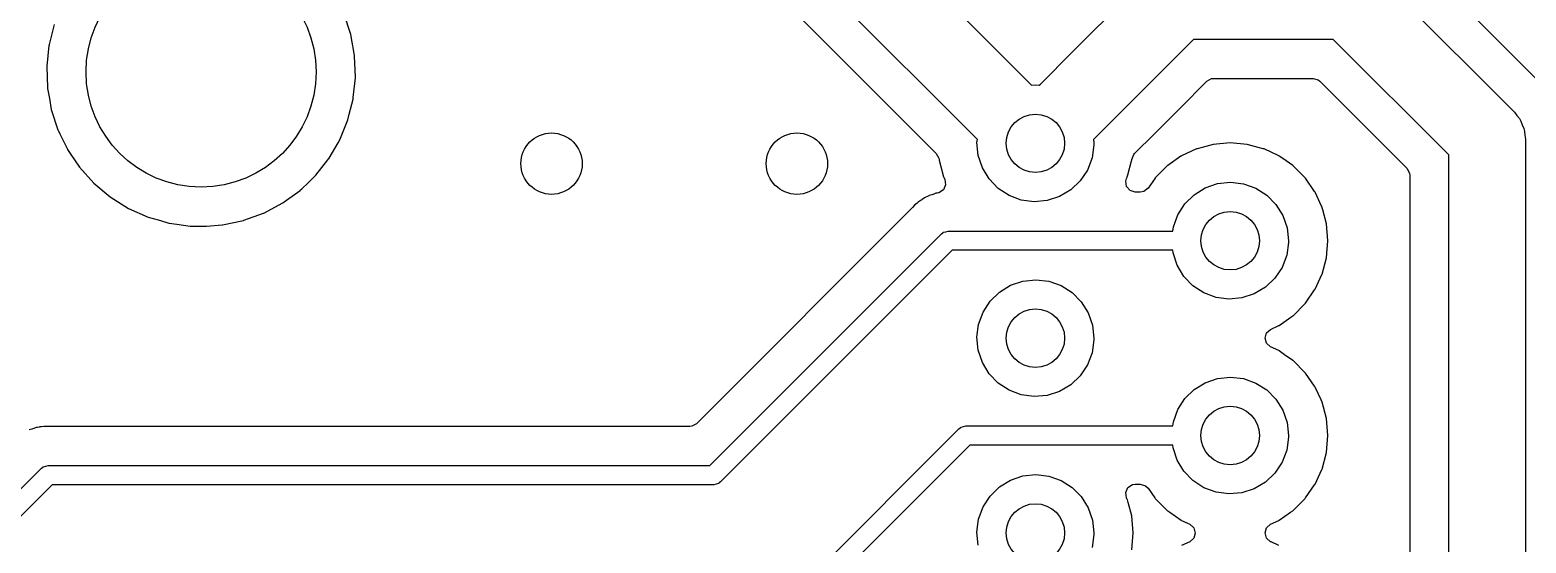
# Model space of a CAD drawing. Extents: x 3.43 to 6.79, y -5.81 to -1.74.
# Drawn here: x 5.641 to 6.41, y -3.398 to -3.135 of the extents above; entities that cross this region are included whole.
import ezdxf

# ---------------------------------------------------------------- set-up
doc = ezdxf.new("R2010")
doc.units = 0
doc.header["$MEASUREMENT"] = 0
doc.layers.add('BLACK', color=7, linetype='CONTINUOUS')

msp = doc.modelspace()

# ---------------------------------------------------------------- linework, layer by layer
at = {"layer": 'BLACK', "linetype": 'CONTINUOUS'}
for p, q in [((5.95679, -2.96458), (6.1557, -3.16349)), ((6.12783, -3.1913), (5.93472, -2.99819)), ((5.92788, -3.01966), (6.10672, -3.19849)), ((6.4161, -3.16152), (6.34846, -3.09388)), ((6.17675, -3.14631), (6.21675, -3.10631)), ((6.33258, -3.10631), (6.40345, -3.17718)), ((5.65386, -3.13232), (5.65131, -3.14255)), ((5.8062, -3.13747), (5.80278, -3.12696)), ((5.80687, -3.14128), (5.8062, -3.13747)), ((5.80772, -3.14611), (5.80687, -3.14128)), ((6.23882, -3.13992), (6.2046, -3.17414)), ((6.31051, -3.13992), (6.23882, -3.13992)), ((6.36984, -3.19925), (6.31051, -3.13992)), ((5.65121, -3.14306), (5.65009, -3.15371)), ((5.65122, -3.14288), (5.65121, -3.14306)), ((5.65121, -3.14306), (5.65121, -3.14306)), ((5.65131, -3.14255), (5.65122, -3.14288)), ((5.80812, -3.14836), (5.80772, -3.14611)), ((5.80813, -3.14854), (5.80812, -3.14836)), ((5.8085, -3.15924), (5.80813, -3.14854)), ((5.80813, -3.14854), (5.80813, -3.14854)), ((6.16025, -3.16283), (6.17674, -3.14632)), ((6.17674, -3.14632), (6.17675, -3.14631)), ((6.17675, -3.14631), (6.17675, -3.14631)), ((5.65009, -3.15371), (5.65007, -3.15388)), ((5.65007, -3.15388), (5.65007, -3.15406)), ((5.65007, -3.15406), (5.65044, -3.1646)), ((5.65007, -3.15406), (5.65007, -3.15406)), ((5.65044, -3.1646), (5.65045, -3.16494)), ((5.80742, -3.1698), (5.80849, -3.15959)), ((5.80849, -3.15959), (5.80851, -3.15942)), ((5.80849, -3.15959), (5.80849, -3.15959)), ((5.80851, -3.15942), (5.8085, -3.15924)), ((6.1557, -3.16349), (6.15784, -3.16326)), ((6.15784, -3.16326), (6.15961, -3.16347)), ((6.15961, -3.16347), (6.16025, -3.16283)), ((6.23173, -3.17532), (6.24566, -3.16139)), ((6.24566, -3.16139), (6.24812, -3.16005)), ((6.24812, -3.16005), (6.24917, -3.15994)), ((6.24917, -3.15994), (6.30016, -3.15994)), ((6.30016, -3.15994), (6.30284, -3.16072)), ((6.30284, -3.16072), (6.30367, -3.16139)), ((6.30367, -3.16139), (6.34837, -3.20609)), ((5.65045, -3.16494), (5.65048, -3.16511)), ((5.65048, -3.16511), (5.65048, -3.16511)), ((5.65048, -3.16511), (5.6514, -3.17028)), ((5.6514, -3.17028), (5.65237, -3.17583)), ((5.80538, -3.17831), (5.80731, -3.17058)), ((5.80731, -3.17058), (5.80735, -3.17041)), ((5.80731, -3.17058), (5.80731, -3.17058)), ((5.80735, -3.17041), (5.80742, -3.1698)), ((5.65237, -3.17583), (5.65579, -3.18634)), ((5.80468, -3.18114), (5.80538, -3.17831)), ((6.2046, -3.17414), (6.1881, -3.19066)), ((6.2046, -3.17414), (6.2046, -3.17414)), ((6.21873, -3.18832), (6.23173, -3.17532)), ((6.40345, -3.17718), (6.40362, -3.17735)), ((6.40362, -3.17735), (6.4048, -3.17897)), ((6.4048, -3.17897), (6.40611, -3.18049)), ((5.65579, -3.18634), (5.65587, -3.1865)), ((5.65587, -3.1865), (5.65587, -3.1865)), ((5.65587, -3.1865), (5.65678, -3.18838)), ((5.80053, -3.1914), (5.80468, -3.18114)), ((6.40611, -3.18049), (6.40644, -3.18122)), ((6.40644, -3.18122), (6.40691, -3.18186)), ((6.40691, -3.18186), (6.40759, -3.18375)), ((6.40759, -3.18375), (6.40842, -3.18557)), ((6.40842, -3.18557), (6.40853, -3.18636)), ((6.40853, -3.18636), (6.4088, -3.18711)), ((6.4088, -3.18711), (6.40893, -3.18911)), ((5.65678, -3.18838), (5.66064, -3.19628)), ((5.79509, -3.20083), (5.79964, -3.19294)), ((5.79964, -3.19294), (5.80053, -3.1914)), ((6.12764, -3.19284), (6.12783, -3.1913)), ((6.12829, -3.1995), (6.12764, -3.19284)), ((6.18762, -3.1941), (6.18669, -3.20072)), ((6.18808, -3.19068), (6.18742, -3.19134)), ((6.18742, -3.19134), (6.18763, -3.19326)), ((6.18763, -3.19326), (6.18762, -3.1941)), ((6.1881, -3.19066), (6.18808, -3.19068)), ((6.18808, -3.19068), (6.18808, -3.19068)), ((6.20855, -3.19852), (6.21873, -3.18833)), ((6.21873, -3.18833), (6.21873, -3.18832)), ((6.24326, -3.19533), (6.24067, -3.19603)), ((6.24891, -3.19382), (6.24326, -3.19533)), ((6.25763, -3.19305), (6.24891, -3.19382)), ((6.26635, -3.19382), (6.25763, -3.19305)), ((6.27201, -3.19533), (6.26635, -3.19382)), ((6.2746, -3.19603), (6.27201, -3.19533)), ((6.40893, -3.18911), (6.40921, -3.1911)), ((6.40921, -3.1911), (6.40921, -4.31709)), ((5.66064, -3.19628), (5.66074, -3.19643)), ((5.66074, -3.19643), (5.66074, -3.19643)), ((5.66074, -3.19643), (5.66246, -3.19899)), ((5.66246, -3.19899), (5.66682, -3.20545)), ((5.78819, -3.20969), (5.79439, -3.20177)), ((5.79439, -3.20177), (5.7949, -3.20111)), ((5.7949, -3.20111), (5.795, -3.20098)), ((5.7949, -3.20111), (5.7949, -3.20111)), ((5.795, -3.20098), (5.79509, -3.20083)), ((5.79509, -3.20083), (5.79509, -3.20083)), ((6.10672, -3.19849), (6.10806, -3.20095)), ((6.10806, -3.20095), (6.10815, -3.20157)), ((6.10815, -3.20157), (6.10817, -3.20177)), ((6.10817, -3.20177), (6.10817, -3.20177)), ((6.10817, -3.20177), (6.10819, -3.20198)), ((6.10819, -3.20198), (6.11045, -3.21044)), ((6.1304, -3.20585), (6.12829, -3.1995)), ((6.18669, -3.20072), (6.18432, -3.20698)), ((6.20507, -3.2095), (6.20703, -3.20219)), ((6.20703, -3.20219), (6.20708, -3.20198)), ((6.20703, -3.20219), (6.20703, -3.20219)), ((6.20708, -3.20198), (6.20712, -3.20159)), ((6.20712, -3.20159), (6.20813, -3.19899)), ((6.20813, -3.19899), (6.20855, -3.19852)), ((6.23235, -3.1999), (6.22554, -3.20468)), ((6.23253, -3.19978), (6.23235, -3.1999)), ((6.23235, -3.1999), (6.23235, -3.1999)), ((6.23272, -3.19969), (6.23253, -3.19978)), ((6.24026, -3.19617), (6.23272, -3.19969)), ((6.23272, -3.19969), (6.23272, -3.19969)), ((6.24046, -3.19608), (6.24026, -3.19617)), ((6.24026, -3.19617), (6.24026, -3.19617)), ((6.24067, -3.19603), (6.24046, -3.19608)), ((6.24067, -3.19603), (6.24067, -3.19603)), ((6.27481, -3.19608), (6.2746, -3.19603)), ((6.2746, -3.19603), (6.2746, -3.19603)), ((6.275, -3.19617), (6.27481, -3.19608)), ((6.28254, -3.19969), (6.275, -3.19617)), ((6.275, -3.19617), (6.275, -3.19617)), ((6.28274, -3.19978), (6.28254, -3.19969)), ((6.28254, -3.19969), (6.28254, -3.19969)), ((6.28464, -3.20111), (6.28274, -3.19978)), ((6.28973, -3.20468), (6.28464, -3.20111)), ((6.36984, -4.30893), (6.36984, -3.19925)), ((5.66682, -3.20545), (5.67422, -3.21367)), ((5.78421, -3.21354), (5.78819, -3.20969)), ((6.11045, -3.21044), (6.11054, -3.21063)), ((6.11054, -3.21063), (6.11054, -3.21063)), ((6.11054, -3.21063), (6.11109, -3.21182)), ((6.13387, -3.21157), (6.1304, -3.20585)), ((6.18432, -3.20698), (6.18062, -3.21255)), ((6.20443, -3.21127), (6.20472, -3.21063)), ((6.20472, -3.21063), (6.20473, -3.21063)), ((6.20473, -3.21063), (6.20482, -3.21044)), ((6.20482, -3.21044), (6.20507, -3.2095)), ((6.22536, -3.2048), (6.21917, -3.21099)), ((6.22554, -3.20468), (6.22536, -3.2048)), ((6.22554, -3.20468), (6.22554, -3.20468)), ((6.28991, -3.2048), (6.28973, -3.20468)), ((6.28973, -3.20468), (6.28973, -3.20468)), ((6.2961, -3.21099), (6.28991, -3.2048)), ((6.34837, -3.20609), (6.34971, -3.20854)), ((6.34971, -3.20854), (6.34982, -3.2096)), ((6.34982, -3.2096), (6.34982, -4.29859)), ((5.67422, -3.21367), (5.68269, -3.22078)), ((5.77316, -3.22251), (5.7801, -3.21747)), ((5.7801, -3.21747), (5.78024, -3.21737)), ((5.7801, -3.21747), (5.7801, -3.21747)), ((5.78024, -3.21737), (5.78099, -3.21664)), ((5.78099, -3.21664), (5.78421, -3.21354)), ((6.11037, -3.21713), (6.10803, -3.21866)), ((6.11151, -3.21458), (6.11037, -3.21713)), ((6.11109, -3.21182), (6.11151, -3.21458)), ((6.13851, -3.21638), (6.13387, -3.21157)), ((6.14411, -3.22004), (6.13851, -3.21638)), ((6.17577, -3.21716), (6.17003, -3.22058)), ((6.18062, -3.21255), (6.17577, -3.21716)), ((6.20402, -3.21266), (6.20443, -3.21127)), ((6.20441, -3.21542), (6.20402, -3.21266)), ((6.20624, -3.21754), (6.20441, -3.21542)), ((6.20893, -3.21832), (6.20624, -3.21754)), ((6.21145, -3.21832), (6.20893, -3.21832)), ((6.21333, -3.21795), (6.21145, -3.21832)), ((6.21552, -3.21621), (6.21333, -3.21795)), ((6.21905, -3.21117), (6.21552, -3.21621)), ((6.21917, -3.21099), (6.21905, -3.21117)), ((6.21905, -3.21117), (6.21905, -3.21117)), ((6.23916, -3.21962), (6.24486, -3.21612)), ((6.24486, -3.21612), (6.25119, -3.21396)), ((6.25119, -3.21396), (6.25784, -3.21326)), ((6.25784, -3.21326), (6.26448, -3.21406)), ((6.26448, -3.21406), (6.27079, -3.2163)), ((6.27079, -3.2163), (6.27643, -3.21988)), ((6.29622, -3.21117), (6.2961, -3.21099)), ((6.30099, -3.21798), (6.29622, -3.21117)), ((6.29622, -3.21117), (6.29622, -3.21117)), ((6.30112, -3.21816), (6.30099, -3.21798)), ((6.30121, -3.21835), (6.30112, -3.21816)), ((6.30456, -3.22555), (6.30121, -3.21835)), ((6.30121, -3.21835), (6.30121, -3.21835)), ((5.68269, -3.22078), (5.69207, -3.22664)), ((5.76153, -3.22906), (5.77129, -3.22387)), ((5.77129, -3.22387), (5.77316, -3.22251)), ((6.09563, -3.22494), (6.0946, -3.22618)), ((6.09627, -3.22447), (6.09563, -3.22494)), ((6.09686, -3.22396), (6.09627, -3.22447)), ((6.0972, -3.22362), (6.09686, -3.22396)), ((6.09742, -3.2234), (6.0972, -3.22362)), ((6.09892, -3.22251), (6.09742, -3.2234)), ((6.09931, -3.22226), (6.09892, -3.22251)), ((6.09952, -3.22211), (6.09931, -3.22226)), ((6.10072, -3.22123), (6.09952, -3.22211)), ((6.10101, -3.22112), (6.10072, -3.22123)), ((6.10146, -3.22094), (6.10101, -3.22112)), ((6.10101, -3.22112), (6.10101, -3.22112)), ((6.10216, -3.2206), (6.10146, -3.22094)), ((6.10258, -3.22035), (6.10216, -3.2206)), ((6.10285, -3.22019), (6.10258, -3.22035)), ((6.10258, -3.22035), (6.10258, -3.22035)), ((6.10315, -3.22011), (6.10285, -3.22019)), ((6.10452, -3.21971), (6.10315, -3.22011)), ((6.10496, -3.21956), (6.10452, -3.21971)), ((6.10519, -3.21947), (6.10496, -3.21956)), ((6.10658, -3.21891), (6.10519, -3.21947)), ((6.10689, -3.21888), (6.10658, -3.21891)), ((6.10722, -3.21883), (6.10689, -3.21888)), ((6.10689, -3.21888), (6.10689, -3.21888)), ((6.10803, -3.21866), (6.10722, -3.21883)), ((6.15038, -3.22237), (6.14411, -3.22004)), ((6.15701, -3.22326), (6.15038, -3.22237)), ((6.16367, -3.22265), (6.15701, -3.22326)), ((6.17003, -3.22058), (6.16367, -3.22265)), ((6.23076, -3.22992), (6.23439, -3.2243)), ((6.23439, -3.2243), (6.23916, -3.21962)), ((6.27643, -3.21988), (6.28114, -3.22463)), ((6.28114, -3.22463), (6.28469, -3.2303)), ((6.30482, -3.22609), (6.30456, -3.22555)), ((6.30487, -3.2263), (6.30482, -3.22609)), ((5.69207, -3.22664), (5.70218, -3.23114)), ((5.70218, -3.23114), (5.70718, -3.23257)), ((5.70718, -3.23257), (5.71116, -3.23371)), ((5.71116, -3.23371), (5.71281, -3.23419)), ((5.74032, -3.23515), (5.75114, -3.23285)), ((5.75114, -3.23285), (5.7513, -3.23279)), ((5.7513, -3.23279), (5.76137, -3.22912)), ((5.7513, -3.23279), (5.7513, -3.23279)), ((5.76137, -3.22912), (5.76153, -3.22906)), ((5.76137, -3.22912), (5.76137, -3.22912)), ((6.0942, -3.22663), (5.98517, -3.33568)), ((6.09452, -3.22628), (6.0942, -3.22663)), ((6.0946, -3.22618), (6.09452, -3.22628)), ((6.22848, -3.23621), (6.23076, -3.22992)), ((6.28469, -3.2303), (6.28689, -3.23662)), ((6.30517, -3.22741), (6.30487, -3.2263)), ((6.30487, -3.2263), (6.30487, -3.2263)), ((6.30708, -3.23454), (6.30517, -3.22741)), ((5.71281, -3.23419), (5.71298, -3.23421)), ((5.71298, -3.23421), (5.71298, -3.23421)), ((5.71298, -3.23421), (5.7169, -3.23476)), ((5.7169, -3.23476), (5.72376, -3.23572)), ((5.72376, -3.23572), (5.73205, -3.23572)), ((5.73205, -3.23572), (5.73214, -3.23572)), ((5.73214, -3.23572), (5.74015, -3.23516)), ((5.73214, -3.23572), (5.73214, -3.23572)), ((5.74015, -3.23516), (5.74032, -3.23515)), ((5.74015, -3.23516), (5.74015, -3.23516)), ((5.99052, -3.35864), (6.10935, -3.23978)), ((6.10935, -3.23978), (6.11006, -3.23926)), ((6.11006, -3.23926), (6.11018, -3.23912)), ((6.11018, -3.23912), (6.11028, -3.23909)), ((6.11028, -3.23909), (6.11049, -3.23894)), ((6.11049, -3.23894), (6.11167, -3.23868)), ((6.11167, -3.23868), (6.11283, -3.23834)), ((6.11283, -3.23834), (6.22821, -3.23834)), ((6.22821, -3.23834), (6.22848, -3.23621)), ((6.28689, -3.23662), (6.28763, -3.24326)), ((6.30784, -3.24326), (6.30708, -3.23454)), ((6.11487, -3.24819), (5.99604, -3.36704)), ((6.22816, -3.24819), (6.11487, -3.24819)), ((6.22829, -3.2495), (6.22816, -3.24819)), ((6.28762, -3.2441), (6.28669, -3.25072)), ((6.28763, -3.24326), (6.28762, -3.2441)), ((6.30708, -3.25198), (6.30784, -3.24326)), ((6.2304, -3.25585), (6.22829, -3.2495)), ((6.23387, -3.26157), (6.2304, -3.25585)), ((6.28669, -3.25072), (6.28432, -3.25698)), ((6.30482, -3.26044), (6.30708, -3.25198)), ((6.14486, -3.26612), (6.15119, -3.26396)), ((6.15119, -3.26396), (6.15784, -3.26326)), ((6.15784, -3.26326), (6.16448, -3.26406)), ((6.16448, -3.26406), (6.17078, -3.2663)), ((6.23851, -3.26638), (6.23387, -3.26157)), ((6.28062, -3.26255), (6.27577, -3.26716)), ((6.28432, -3.25698), (6.28062, -3.26255)), ((6.30121, -3.26817), (6.30473, -3.26063)), ((6.30473, -3.26063), (6.30482, -3.26044)), ((6.30473, -3.26063), (6.30473, -3.26063)), ((6.13439, -3.2743), (6.13916, -3.26962)), ((6.13916, -3.26962), (6.14486, -3.26612)), ((6.17078, -3.2663), (6.17643, -3.26988)), ((6.17643, -3.26988), (6.18114, -3.27463)), ((6.24411, -3.27004), (6.23851, -3.26638)), ((6.25038, -3.27237), (6.24411, -3.27004)), ((6.27003, -3.27058), (6.26367, -3.27265)), ((6.27577, -3.26716), (6.27003, -3.27058)), ((6.29629, -3.27526), (6.30099, -3.26855)), ((6.30099, -3.26855), (6.30112, -3.26837)), ((6.30099, -3.26855), (6.30099, -3.26855)), ((6.30112, -3.26837), (6.30121, -3.26817)), ((6.30121, -3.26817), (6.30121, -3.26817)), ((6.13076, -3.27992), (6.13439, -3.2743)), ((6.18114, -3.27463), (6.18469, -3.2803)), ((6.25701, -3.27326), (6.25038, -3.27237)), ((6.26367, -3.27265), (6.25701, -3.27326)), ((6.28991, -3.28173), (6.2961, -3.27554)), ((6.2961, -3.27554), (6.29629, -3.27526)), ((6.12764, -3.29284), (6.12848, -3.28621)), ((6.12848, -3.28621), (6.13076, -3.27992)), ((6.18469, -3.2803), (6.18689, -3.28662)), ((6.18689, -3.28662), (6.18763, -3.29326)), ((6.27841, -3.28877), (6.28254, -3.28684)), ((6.28254, -3.28684), (6.28274, -3.28675)), ((6.28254, -3.28684), (6.28254, -3.28684)), ((6.28274, -3.28675), (6.2887, -3.28257)), ((6.2887, -3.28257), (6.28973, -3.28185)), ((6.28973, -3.28185), (6.28991, -3.28173)), ((6.28973, -3.28185), (6.28973, -3.28185)), ((6.12829, -3.2995), (6.12764, -3.29284)), ((6.18762, -3.2941), (6.18669, -3.30072)), ((6.18763, -3.29326), (6.18762, -3.2941)), ((6.27554, -3.29322), (6.27635, -3.29055)), ((6.27631, -3.29591), (6.27554, -3.29322)), ((6.27635, -3.29055), (6.27841, -3.28877)), ((6.1304, -3.30585), (6.12829, -3.2995)), ((6.18669, -3.30072), (6.18432, -3.30698)), ((6.27841, -3.29776), (6.27631, -3.29591)), ((6.28254, -3.29969), (6.27841, -3.29776)), ((6.28274, -3.29978), (6.28254, -3.29969)), ((6.28254, -3.29969), (6.28254, -3.29969)), ((6.28558, -3.30177), (6.28274, -3.29978)), ((6.28973, -3.30468), (6.28558, -3.30177)), ((6.13387, -3.31157), (6.1304, -3.30585)), ((6.18432, -3.30698), (6.18062, -3.31255)), ((6.28991, -3.3048), (6.28973, -3.30468)), ((6.28973, -3.30468), (6.28973, -3.30468)), ((6.2961, -3.31099), (6.28991, -3.3048)), ((6.13851, -3.31638), (6.13387, -3.31157)), ((6.14411, -3.32004), (6.13851, -3.31638)), ((6.17577, -3.31716), (6.17003, -3.32058)), ((6.18062, -3.31255), (6.17577, -3.31716)), ((6.23916, -3.31962), (6.24486, -3.31612)), ((6.24486, -3.31612), (6.25119, -3.31396)), ((6.25119, -3.31396), (6.25784, -3.31326)), ((6.25784, -3.31326), (6.26448, -3.31406)), ((6.26448, -3.31406), (6.27079, -3.3163)), ((6.27079, -3.3163), (6.27643, -3.31988)), ((6.29622, -3.31117), (6.2961, -3.31099)), ((6.30099, -3.31798), (6.29622, -3.31117)), ((6.29622, -3.31117), (6.29622, -3.31117)), ((6.30112, -3.31816), (6.30099, -3.31798)), ((6.30121, -3.31835), (6.30112, -3.31816)), ((6.15038, -3.32237), (6.14411, -3.32004)), ((6.15701, -3.32326), (6.15038, -3.32237)), ((6.16367, -3.32265), (6.15701, -3.32326)), ((6.17003, -3.32058), (6.16367, -3.32265)), ((6.23076, -3.32992), (6.23439, -3.3243)), ((6.23439, -3.3243), (6.23916, -3.31962)), ((6.27643, -3.31988), (6.28114, -3.32463)), ((6.28114, -3.32463), (6.28469, -3.3303)), ((6.30428, -3.32495), (6.30121, -3.31835)), ((6.30121, -3.31835), (6.30121, -3.31835)), ((6.30482, -3.32609), (6.30428, -3.32495)), ((6.22848, -3.33621), (6.23076, -3.32992)), ((6.28469, -3.3303), (6.28689, -3.33662)), ((6.30708, -3.33454), (6.30482, -3.32609)), ((5.64248, -3.34001), (5.6411, -3.3404)), ((5.64292, -3.33985), (5.64248, -3.34001)), ((5.64425, -3.33933), (5.64292, -3.33985)), ((5.64454, -3.33921), (5.64425, -3.33933)), ((5.64425, -3.33933), (5.64425, -3.33933)), ((5.64533, -3.33911), (5.64454, -3.33921)), ((5.64609, -3.33896), (5.64533, -3.33911)), ((5.64656, -3.33882), (5.64609, -3.33896)), ((5.64685, -3.33873), (5.64656, -3.33882)), ((5.64656, -3.33882), (5.64656, -3.33882)), ((5.64739, -3.33872), (5.64685, -3.33873)), ((5.64859, -3.33868), (5.64739, -3.33872)), ((5.64906, -3.33864), (5.64859, -3.33868)), ((5.64922, -3.33862), (5.64906, -3.33864)), ((5.64906, -3.33864), (5.64906, -3.33864)), ((5.64906, -3.33864), (5.64906, -3.33864)), ((5.65032, -3.33862), (5.64922, -3.33862)), ((5.65047, -3.33862), (5.65032, -3.33862)), ((5.65284, -3.33855), (5.65047, -3.33862)), ((5.65315, -3.33854), (5.65284, -3.33855)), ((5.65345, -3.3386), (5.65315, -3.33854)), ((5.65389, -3.33862), (5.65345, -3.3386)), ((5.98017, -3.33862), (5.65389, -3.33862)), ((5.98123, -3.33851), (5.98017, -3.33862)), ((5.98368, -3.33717), (5.98123, -3.33851)), ((5.9824, -3.47576), (6.11837, -3.33978)), ((5.98517, -3.33568), (5.98368, -3.33717)), ((6.11837, -3.33978), (6.11907, -3.33926)), ((6.11907, -3.33926), (6.11919, -3.33912)), ((6.11919, -3.33912), (6.1193, -3.33909)), ((6.1193, -3.33909), (6.1195, -3.33894)), ((6.1195, -3.33894), (6.12069, -3.33868)), ((6.12069, -3.33868), (6.12185, -3.33834)), ((6.12185, -3.33834), (6.22821, -3.33834)), ((6.22821, -3.33834), (6.22848, -3.33621)), ((6.28689, -3.33662), (6.28763, -3.34326)), ((6.30784, -3.34326), (6.30708, -3.33454)), ((6.12389, -3.34819), (5.98588, -3.4862)), ((6.22816, -3.34819), (6.12389, -3.34819)), ((6.22829, -3.3495), (6.22816, -3.34819)), ((6.28762, -3.3441), (6.28669, -3.35072)), ((6.28763, -3.34326), (6.28762, -3.3441)), ((6.30708, -3.35198), (6.30784, -3.34326)), ((6.2304, -3.35585), (6.22829, -3.3495)), ((6.23387, -3.36157), (6.2304, -3.35585)), ((6.28669, -3.35072), (6.28432, -3.35698)), ((6.30482, -3.36044), (6.30708, -3.35198)), ((5.26241, -3.74497), (5.64731, -3.36008)), ((5.64731, -3.36008), (5.64801, -3.35956)), ((5.64801, -3.35956), (5.64813, -3.35942)), ((5.64813, -3.35942), (5.64824, -3.35939)), ((5.64824, -3.35939), (5.64844, -3.35924)), ((5.64844, -3.35924), (5.64962, -3.35898)), ((5.64962, -3.35898), (5.65079, -3.35864)), ((5.65079, -3.35864), (5.99052, -3.35864)), ((6.14486, -3.36612), (6.15119, -3.36396)), ((6.15119, -3.36396), (6.15784, -3.36326)), ((6.15784, -3.36326), (6.16448, -3.36406)), ((6.16448, -3.36406), (6.17078, -3.3663)), ((6.23851, -3.36638), (6.23387, -3.36157)), ((6.28062, -3.36255), (6.27577, -3.36716)), ((6.28432, -3.35698), (6.28062, -3.36255)), ((6.30121, -3.36817), (6.30473, -3.36063)), ((6.30473, -3.36063), (6.30482, -3.36044)), ((6.30473, -3.36063), (6.30473, -3.36063)), ((5.65283, -3.36848), (5.26793, -3.75337)), ((5.99256, -3.36848), (5.65283, -3.36848)), ((5.99372, -3.36814), (5.99256, -3.36848)), ((5.99491, -3.36789), (5.99372, -3.36814)), ((5.99511, -3.36774), (5.99491, -3.36789)), ((5.99522, -3.3677), (5.99511, -3.36774)), ((5.99534, -3.36757), (5.99522, -3.3677)), ((5.99604, -3.36704), (5.99534, -3.36757)), ((6.13439, -3.3743), (6.13916, -3.36962)), ((6.13916, -3.36962), (6.14486, -3.36612)), ((6.17078, -3.3663), (6.17643, -3.36988)), ((6.17643, -3.36988), (6.18114, -3.37463)), ((6.20401, -3.3725), (6.20515, -3.36995)), ((6.20515, -3.36995), (6.20749, -3.36842)), ((6.20749, -3.36842), (6.20893, -3.3682)), ((6.20893, -3.3682), (6.21145, -3.3682)), ((6.21145, -3.3682), (6.21413, -3.36899)), ((6.21413, -3.36899), (6.21552, -3.37032)), ((6.21552, -3.37032), (6.21898, -3.37526)), ((6.24411, -3.37004), (6.23851, -3.36638)), ((6.25038, -3.37237), (6.24411, -3.37004)), ((6.27003, -3.37058), (6.26367, -3.37265)), ((6.27577, -3.36716), (6.27003, -3.37058)), ((6.29629, -3.37526), (6.30099, -3.36855)), ((6.30099, -3.36855), (6.30112, -3.36837)), ((6.30099, -3.36855), (6.30099, -3.36855)), ((6.30112, -3.36837), (6.30121, -3.36817)), ((6.30121, -3.36817), (6.30121, -3.36817)), ((6.13076, -3.37992), (6.13439, -3.3743)), ((6.18114, -3.37463), (6.18469, -3.3803)), ((6.20443, -3.37526), (6.20401, -3.3725)), ((6.20463, -3.37569), (6.20443, -3.37526)), ((6.20482, -3.37609), (6.20463, -3.37569)), ((6.20487, -3.3763), (6.20482, -3.37609)), ((6.20524, -3.37766), (6.20487, -3.3763)), ((6.20487, -3.3763), (6.20487, -3.3763)), ((6.20708, -3.38454), (6.20524, -3.37766)), ((6.21898, -3.37526), (6.21917, -3.37554)), ((6.21917, -3.37554), (6.22536, -3.38173)), ((6.25701, -3.37326), (6.25038, -3.37237)), ((6.26367, -3.37265), (6.25701, -3.37326)), ((6.28991, -3.38173), (6.2961, -3.37554)), ((6.2961, -3.37554), (6.29629, -3.37526)), ((6.12764, -3.39284), (6.12848, -3.38621)), ((6.12848, -3.38621), (6.13076, -3.37992)), ((6.18469, -3.3803), (6.18689, -3.38662)), ((6.18689, -3.38662), (6.18763, -3.39326)), ((6.20784, -3.39326), (6.20708, -3.38454)), ((6.22536, -3.38173), (6.22554, -3.38185)), ((6.22554, -3.38185), (6.22554, -3.38185)), ((6.22554, -3.38185), (6.22671, -3.38267)), ((6.22671, -3.38267), (6.23253, -3.38675)), ((6.23253, -3.38675), (6.23272, -3.38684)), ((6.23272, -3.38684), (6.23272, -3.38684)), ((6.23272, -3.38684), (6.23686, -3.38877)), ((6.27841, -3.38877), (6.28254, -3.38684)), ((6.28254, -3.38684), (6.28274, -3.38675)), ((6.28254, -3.38684), (6.28254, -3.38684)), ((6.28274, -3.38675), (6.28856, -3.38267)), ((6.28856, -3.38267), (6.28973, -3.38185)), ((6.28973, -3.38185), (6.28991, -3.38173)), ((6.28973, -3.38185), (6.28973, -3.38185)), ((6.12829, -3.3995), (6.12764, -3.39284)), ((6.18762, -3.3941), (6.18669, -3.40072)), ((6.18763, -3.39326), (6.18762, -3.3941)), ((6.20708, -3.40198), (6.20784, -3.39326)), ((6.23686, -3.38877), (6.23896, -3.39062)), ((6.23973, -3.3933), (6.23892, -3.39598)), ((6.23896, -3.39062), (6.23973, -3.3933)), ((6.27554, -3.39322), (6.27635, -3.39055)), ((6.27631, -3.39591), (6.27554, -3.39322)), ((6.27635, -3.39055), (6.27841, -3.38877)), ((6.23686, -3.39776), (6.23272, -3.39969)), ((6.23892, -3.39598), (6.23686, -3.39776)), ((6.27841, -3.39776), (6.27631, -3.39591)), ((6.2787, -3.3979), (6.27841, -3.39776)), ((6.28254, -3.39969), (6.2787, -3.3979))]:
    msp.add_line(p, q, dxfattribs=at)
at = {"layer": 'BLACK'}
for centre, radius in [((5.72929, -3.15665), 0.05906), ((6.15763, -3.19326), 0.015), ((5.90921, -3.2037), 0.01575), ((6.03519, -3.2037), 0.01575), ((6.25763, -3.24326), 0.015), ((6.15763, -3.29326), 0.015), ((6.25763, -3.34326), 0.015), ((6.15763, -3.39326), 0.015)]:
    msp.add_circle(centre, radius, dxfattribs=at)

doc.saveas('drawing.dxf')
